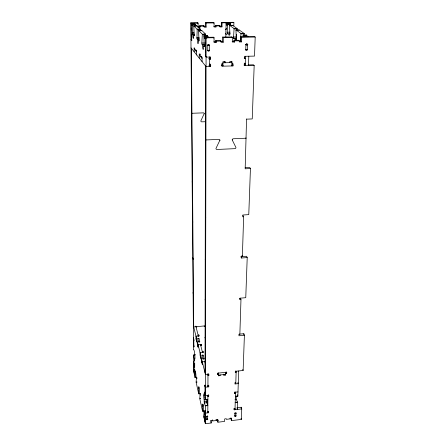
<?xml version="1.0" encoding="UTF-8"?>
<svg xmlns="http://www.w3.org/2000/svg" width="446" height="446" viewBox="0 0 446 446"><rect width="100%" height="100%" fill="white"/><g stroke="black" fill="none" stroke-linecap="round" stroke-linejoin="round"><path stroke-width="0.67" d="M199.986 393.679L198.693 393.818L198.364 387.039M198.598 30.473L201.715 30.428L205.539 34.069L202.311 34.175L198.598 30.473L198.988 40.909A3.808 0.53 88.6 0 1 198.927 39.293L197.394 39.315L196.942 38.824L199.384 38.796M203.75 26.526L203.75 25.706L199.607 25.757L199.613 26.771L200.042 27.173L200.042 26.158L199.607 25.757M203.75 25.706L204.201 26.102L204.196 27.122L206.113 27.095L206.119 23.025L205.662 22.634L205.656 26.693L206.113 27.095M206.604 399.583L206.71 402.643L207.803 405.459L205.322 405.737L204.257 402.922L204.145 399.872A3.005 0.34 84.3 0 1 203.699 395.663A3.005 0.34 84.3 0 1 204.151 395.334L204.19 393.077L205.366 399.789L207.869 399.538L205.333 399.633M203.883 35.987C212.157 37.352 203.822 33.801 203.883 35.987L204.251 46.629M196.937 38.813L197.177 29.386L200.254 29.347L200.26 29.062L196.786 25.74L193.815 25.779L194.177 35.797L193.715 35.346A3.646 0.474 88.5 0 1 193.257 38.423A3.646 0.474 88.5 0 1 192.75 34.303L192.338 33.857L194.094 33.835M205.4 418.978L204.943 419.028L204.814 417.194L205.428 417.127M204.948 415.137L204.82 413.291L205.433 413.225M205.411 412.645L204.954 412.701L204.825 410.855L205.439 410.783M204.987 393.846L204.998 385.534M205.021 372.823L205.539 65.924M236.993 407.728L241.225 407.243L241.738 408.932L241.358 419.43L231.34 420.617L231.407 418.108L229.796 418.298L229.785 418.928L226.289 419.34L226.3 418.71L224.689 418.905L224.639 421.409L217.904 422.206L217.943 419.697L216.321 419.892L216.31 420.517L212.792 420.935L212.798 420.305L211.17 420.494L211.153 423.009L205.322 423.7L205.361 405.877L207.842 405.592M205.372 399.822L205.762 217.369L205.299 216.159M207.702 37.208A2.341 0.357 88.9 0 1 207.685 36.879L207.518 35.953L204.235 36.003L204.396 36.934A2.341 0.346 88.8 0 0 204.725 38.796A2.341 0.346 88.8 0 0 205.054 37.576L205.205 36.957L206.119 37.849L205.762 217.369M207.63 415.856L207.602 419.597A0.714 0.53 -15.8 0 1 206.793 419.714L206.47 416.285M207.764 45.447L207.747 50.409A0.864 0.825 -76.3 0 0 208.572 51.251A0.864 0.825 -76.3 0 0 209.403 50.376L209.425 45.42A0.68 0.641 -77.7 0 0 209.174 44.901A0.992 0.942 -77.7 0 0 208.081 44.884L207.953 44.979A0.663 0.63 -77.9 0 0 207.764 45.447L207.63 45.314M207.435 405.096L207.457 399.649M208.879 45.648L208.879 44.868A0.675 0.641 -78.1 0 0 208.689 44.405M207.892 395.251L207.814 412.857L207.613 411.998M207.981 374.194L207.925 386.922L207.652 385.818M209.33 66.493L209.369 57.055M227.8 24.067L230.682 24.034L227.382 23.783L227.8 24.145L227.131 32.179C226.657 33.662 230.242 36.851 229.924 34.359L229.539 25.316L232.461 25.277L237.105 28.533L236.96 30.189M196.508 377.561L195.114 377.712L194.79 371.133M205.539 34.108L202.306 34.431L201.848 43.111L201.982 44.249L202.506 44.834A3.992 0.58 88.6 0 0 203.092 49.394A3.992 0.58 88.6 0 0 203.677 46.094L204.759 46.077M209.888 64.001L209.876 65.824L210.417 66.471L206.058 66.571L191.011 47.884M208.823 58.721L209.364 59.335L210.456 59.312L209.915 58.694L209.921 56.854M204.825 410.855L205.344 413.141L208.633 412.762L208.639 411.48L207.819 411.574M207.613 395.446L207.881 396.572L208.717 396.477L208.722 395.156L205.383 395.53L204.853 391.962L204.987 392.525M204.998 386.872L204.865 384.976L205.4 387.2L208.767 386.833L208.773 385.489L207.931 385.578M207.563 373.926L207.975 375.565L208.823 375.476L208.834 374.105L205.428 374.462L193.374 325.625M210.417 66.471L210.428 64.218L209.341 64.241M210.456 59.312L210.467 57.032L206.08 57.127L205.383 56.319L205.561 54.245M210.752 420.333L211.153 423.009M213.506 38.077L213.511 37.202L205.589 37.33L205.556 56.519L206.375 56.503M213.606 23.047L213.606 22.54L205.662 22.634M213.606 22.54L214.097 22.924L214.069 26.989L215.97 26.961L215.981 25.952L215.485 25.55L215.474 26.559L215.97 26.961M213.511 37.202L214.08 37.72L214.047 42.387L216.254 42.348L216.265 41.183L215.691 40.653L215.68 41.807L216.254 42.348M204.023 410.961L202.534 411.134L202.216 404.104L202.674 405.955L203.872 405.821M236.57 34.258L236.492 38.183L233.503 38.233L234.089 28.572L229.539 25.316M219.583 26.063L219.588 25.5L215.485 25.55M243.945 35.752L244.174 33.478L239.056 29.899L236.001 29.943L236.229 40.318M221.985 26.883L221.467 26.481L221.517 22.445L222.041 22.83L221.985 26.883L220.09 26.911L220.101 25.896L219.588 25.5M220.441 41.222L220.447 40.569L215.691 40.653M220.447 40.569L221.049 41.104L221.032 42.264L223.234 42.225L223.295 37.57L222.688 37.057L222.626 41.69L223.234 42.225M232.461 25.277L232.461 25.578L229.539 25.617M218.133 372.811L218.585 374.439L217.737 374.528L217.754 373.163L226.49 372.237L226.457 373.609L225.615 373.698M222.13 63.304L222.102 65.317L222.9 66.17L222.967 61.671L225.135 61.626L225.119 62.752L224.511 62.122L224.522 61.353M217.904 422.206L217.492 419.541M220.263 374.947L220.252 375.627L218.562 375.805L218.596 373.073M225.765 37.52L226.005 33.84L225.297 33.272M226.167 28.895L226.066 28.984A0.58 0.541 -77.1 0 0 225.893 29.391L225.827 33.695A0.753 0.702 -76.1 0 0 226.457 34.431M225.637 372.326L225.587 375.064L223.903 375.242L223.92 374.556M229.807 62.641L229.829 61.52L231.987 61.47L231.887 65.958M239.056 29.899L239.056 30.216L236.001 30.256M247.017 36.254L246.872 35.401L246.32 34.989L243.12 35.039L243.176 36.739M231.312 62.669L231.34 61.269M231.797 37.776L231.814 36.907L222.688 37.057M231.814 36.907L232.472 37.425L232.377 42.069L234.563 42.03L234.59 40.87L233.927 40.341L233.899 41.495L234.563 42.03M232.366 63.622L232.327 65.294L232.974 65.93L233.018 63.694L231.942 63.717M233.827 25.84L233.894 22.685L233.325 22.3L221.517 22.445M246.32 34.989L246.32 35.318L243.12 35.368M238.627 40.837L238.638 40.263L233.927 40.341M238.638 40.263L239.324 40.792L239.296 41.946L241.47 41.907L241.598 37.274L240.901 36.762L240.779 41.372L241.47 41.907M231.34 420.617L230.889 418.119M192.332 33.846L192.521 24.803L195.46 24.77L195.158 24.19L195.041 24.759M230.682 24.073L227.226 24.352A2.063 0.368 89.6 0 1 226.858 25.461A2.063 0.368 89.6 0 1 226.54 23.855L225.999 22.779L226.072 29.653L225.358 29.107M192.521 24.786L195.465 24.48M240.204 41.684L241.013 33.528L236.001 29.943M241.738 408.932L234.189 409.802L234.228 408.53L235.036 408.436M234.947 393.188L234.986 391.833L235.488 393.495L234.663 393.584L234.702 392.268L237.991 391.906M244.598 65.004L244.653 63.003M244.787 58.543L244.804 57.935L244.202 57.952M235.945 412.74L235.828 416.28A0.702 0.524 -18 0 1 235.031 416.397L234.769 412.985M235.527 392.179L235.003 409.712L234.59 408.296M236.151 371.217L235.772 383.889L235.265 382.25M245.573 56.285L245.294 65.64L244.324 64.754M246.242 44.182L246.12 44.288A0.663 0.613 -69.6 0 0 245.913 44.756L245.768 49.662A0.864 0.803 -68.4 0 0 246.554 50.504A0.864 0.803 -68.4 0 0 247.391 49.634L247.541 44.723A0.675 0.624 -69.6 0 0 247.313 44.215A0.992 0.92 -69.5 0 0 246.248 44.193M236.129 396.282L236.19 399.309L237.612 402.063L235.17 402.342M246.794 45.208L246.822 44.182A0.675 0.624 -69.8 0 0 246.772 43.909M235.6 370.966L236.112 372.583L235.276 372.672L235.315 371.306L243.131 370.481L244.402 335.253L238.95 335.777L238.995 334.316L239.859 334.232L240.974 299.651L240.082 299.729L240.132 298.179L245.763 297.694L247.218 257.576L246.61 256.255L240.807 256.69M247.218 257.576L241.398 258.017L241.448 256.35L242.373 256.283L243.644 216.728L243.031 215.535M237.846 396.143L235.349 396.265L237.857 396.176L238.666 370.955M243.644 216.728L242.691 216.789L242.747 215.011L248.773 214.626L250.44 168.532L245.172 168.805L246.56 118.881M248.494 65.562L248.796 56.218M195.46 24.77L195.404 26.08M241.175 408.564L241.225 407.243M243.806 334.857L243.845 333.725L239.089 334.177M248.154 64.921L253.44 64.793L254.175 65.428L252.241 118.937L246.772 119.149M240.901 36.762L254.449 36.544L255.201 37.057L254.515 56.096L244.497 56.307L244.43 58.565L245.506 58.543L244.804 57.935M197.177 29.386L193.815 25.779M205.534 34.387L205.455 35.702M200.187 30.713L200.254 29.347M195.577 371.189L194.869 371.217L195.197 372.683A2.704 0.284 84.7 0 1 195.56 372.254A2.704 0.284 84.7 0 1 195.95 376.045L196.391 378.537L196.117 382.049L196.959 381.96M230.554 25.623L230.671 24.324M198.414 387.039L198.799 388.717A2.821 0.307 84.5 0 1 199.195 388.366A2.821 0.307 84.5 0 1 199.613 392.324L200.081 394.966L199.763 398.484L200.494 398.406M244.152 33.796L240.996 33.84M227.226 24.352L227.41 23.789M230.097 24.313L230.287 23.755M204.658 412.65L204.051 412.656L203.688 416.163L204.441 416.079M204.078 417.579L204.675 417.562M247.926 36.812L248.115 36.271L248.678 36.639M244.703 36.789L244.893 36.321L245.428 36.689M194.607 360.608L194.607 358.512A2.698 0.29 84.9 0 0 194.969 357.987A2.698 0.29 84.9 0 0 194.573 354.219L194.456 351.331L193.609 349.363M205.701 121.702L201.754 121.853A0.909 0.875 -38.7 0 1 200.867 120.855L204.156 113.697M232.16 139.799L235.928 147.453A1.037 0.964 -37.2 0 1 234.903 148.652L216.99 149.477A1.043 0.976 -33.3 0 1 215.992 148.367L219.845 140.334M208.912 37.274C208.037 36.449 207.044 39.019 205.054 37.576M204.435 416.23L203.683 416.319L203.95 417.512L204.552 417.439M204.814 418.454L205.422 418.381M206.559 419.357L207.786 419.212M234.813 416.04L236.018 415.901M204.547 419.786L205.455 419.68M203.95 417.512L204.669 420.745L205.428 420.656M205.394 421.905L204.937 421.961L204.954 411.424L205.366 411.374M217.475 420.478L218.317 420.377M230.866 418.9L231.491 418.822M202.529 410.933L204.017 410.76M202.674 405.955A2.944 0.323 84.3 0 1 203.108 405.698A2.944 0.323 84.3 0 1 203.543 409.841L203.922 411.524L204.53 411.457M204.825 412.126L205.439 412.054M234.312 408.72L234.914 408.653M205.411 413.81L204.954 413.866L204.82 413.291M204.82 414.563L205.433 414.49M202.3 404.31L203.198 404.21M202.177 404.388L203.225 404.266M235.215 402.476L237.662 402.197L237.428 409.428L237.055 408.157M200.488 398.557L199.763 398.64L202.534 411.134M204.145 399.872L205.377 399.733A3.005 0.346 84.3 0 1 205.009 397.208M204.145 401.807L206.598 401.562M204.274 403.006L206.732 402.732M235.003 399.532L236.213 399.399M198.687 393.623L199.981 393.483M199.964 393.89L200.694 393.807M200.081 395.028L200.811 394.95M235.811 382.557L234.981 382.646L234.942 383.984L238.259 383.621L237.919 382.529M198.453 387.189L199.178 387.111M198.347 387.29L199.206 387.195M196.954 382.111L196.112 382.2L198.693 393.818M194.768 372.956L194.077 373.029L193.999 363.111L194.735 363.033M195.292 354.754L193.625 354.921L193.765 371.63L194.3 374.021L195.125 373.938M194.395 374.071L195.086 373.999M194.3 374.021L195.17 376.675M195.108 377.517L196.502 377.372M196.279 377.5L196.987 377.422M218.568 375.125L225.598 374.378M196.391 378.593L197.099 378.515M194.027 366.601L194.133 367.069L194.824 366.997M194.043 369.082L194.149 369.55L194.841 369.478M194.746 370.197L194.055 370.269L194.161 370.738L195.125 370.637M194.774 371.384L195.61 371.295M193.765 371.63L194.751 371.529M194.423 361.65L193.681 361.728L194.11 364.772L194.807 364.7M205.628 361.505L202.311 361.845L202.317 364.544L202.06 362.832M194.099 363.574L194.796 363.501M194.701 364.237L194.004 364.31L194.11 364.772M194.707 365.335L194.016 365.408L194.133 367.069M194.121 365.871L194.813 365.798M195.326 354.91L193.653 355.077L194.562 360.619M201.988 355.429L203.209 355.306L204.062 358.679A0.624 0.39 -0.4 0 1 203.543 359.125A0.624 0.39 -0.4 0 1 202.83 358.807L201.988 355.429A0.619 0.379 -0.5 0 1 202.501 354.988A0.619 0.379 -0.5 0 1 203.209 355.306M202.83 358.807L204.062 358.679M202.244 351.487L203.053 351.409L203.309 352.396L200.059 352.719L200.315 356.376L200.31 355.713M198.582 341.803L199.769 341.692L198.983 338.575A0.597 0.351 -0.7 0 0 198.308 338.285A0.597 0.351 -0.7 0 0 197.807 338.687L198.582 341.803A0.602 0.357 -0.7 0 0 199.267 342.099A0.602 0.357 -0.7 0 0 199.769 341.692M200.689 345.332L201.486 345.254L201.246 344.295L198.057 344.607L198.069 347.233L197.834 345.622M196.218 339.055L196.223 339.701L195.984 336.189L199.106 335.888L198.871 334.974L198.091 335.052L198.096 336.345M197.807 338.687L198.983 338.575M204.391 325.881L205.143 325.809M205.623 326.271L204.101 326.416L203.984 325.976L193.698 326.929L191.401 48.369M239.524 298.29L240.411 298.212L240.974 299.651M205.21 259.36L205.673 260.704M192.482 221.043L192.845 222.091M192.51 182.754L192.165 181.817M245.183 167.735L249.777 167.501L250.44 168.532M219.95 140.512A1.048 0.987 -36 0 0 218.953 139.381L205.907 139.949L205.416 139.007M232.271 139.977A1.048 0.976 -39 0 1 233.303 138.762L246.159 138.204L245.947 137.914M204.262 113.881A0.914 0.881 -42.8 0 0 203.376 112.866L191.936 113.278L191.563 112.559M224.511 62.122L225.386 62.105M222.944 62.802L231.959 62.596L231.106 61.76M222.939 63.929L221.852 63.951L221.824 66.198L232.974 65.93M245.361 63.404L244.291 63.432L244.224 65.662L254.175 65.428M231.574 65.094L233.18 65.055M208.795 65.852L210.796 65.802M221.233 65.556L223.312 65.506M244.191 65.016L245.512 64.982M208.962 58.716L209.915 58.694M199.245 58.114L199.234 53.849L199.546 54.222L200.784 54.195M202.016 44.299L204.569 44.254M202.506 44.834L204.14 44.834A3.992 0.585 88.7 0 0 204.151 46.245M207.379 44.851L208.7 44.823L209.419 45.564L207.764 45.592M246.259 44.148L247.552 44.121M247.898 44.299L246.822 44.321L247.541 44.868L245.913 44.895M196.797 37.609L199.228 37.57M233.33 37.018L236.313 36.973M206.119 37.849L214.08 37.72M223.295 37.57L232.472 37.425M241.598 37.274L255.201 37.057M235.605 39.231A3.769 0.725 89.6 0 1 235.611 38.685L236.609 38.668M191.652 39.616L190.938 39.627L191.462 40.235L191.317 38.077M192.048 40.068L191.334 40.079L191.195 23.209L198.108 23.12L198.124 27.2L200.042 27.173M216.265 41.183L221.049 41.104M234.59 40.87L239.324 40.792M213.89 41.84L215.68 41.807M220.982 41.718L222.626 41.69M232.132 41.523L233.899 41.495M239.29 41.4L240.779 41.372M201.848 43.011L204.402 42.967M192.204 32.697L193.949 32.669M227.131 32.179L229.985 32.14M227.298 33.338L230.153 33.294M241.013 33.528L244.174 33.478M192.75 34.303L194.239 34.303A3.64 0.479 88.5 0 0 194.239 35.334M193.715 35.346L194.701 35.329M243.12 35.039L243.605 35.385L246.822 35.334M204.396 36.934L208.527 36.912M243.639 35.424L243.8 36.304L248.171 36.282M193.82 26.085L196.797 26.046L196.786 25.74M200.042 26.158L204.201 26.102M215.981 25.952L220.101 25.896M197.818 26.793L199.613 26.771M203.989 26.715L205.656 26.693M213.818 26.582L215.474 26.559M219.694 26.504L221.467 26.481M197.182 29.085L200.26 29.062M234.089 28.572L237.105 28.533M234.078 28.873L237.088 28.834M198.604 30.791L201.72 30.746L201.715 30.445M193.575 349.257L190.799 22.818L197.684 22.735L198.108 23.12M206.119 23.025L214.097 22.924M222.041 22.83L233.894 22.685M191.473 23.482C198.264 22.768 191.758 26.041 190.799 22.818M226.378 23.053C229.935 21.67 230.788 24.998 226.54 23.855M191.607 24.29L191.908 25.935L192.209 24.229L195.17 24.195M236.157 40.324L233.503 38.233M228.843 22.746L229.233 23.019M246.822 44.182L247.541 44.723M245.517 44.449L245.919 44.756M229.311 33.773L229.283 33.745A3.607 0.658 89.5 0 0 229.277 34.27M235.611 38.685L236.558 39.426M219.577 26.509L220.09 26.911M246.945 49.277L247.391 49.634L245.506 49.45M194.094 23.17L194.384 23.448M207.145 35.596L207.518 35.953M197.701 26.793L198.124 27.2M192.237 24.235L192.527 24.513M203.872 35.647L204.235 36.003M208.879 44.868L209.425 45.42M191.234 27.97L191.25 30.005M205.578 42.755L205.573 45.068M209.196 50.158L209.403 50.376L207.613 50.264M198.916 40.96L198.459 40.463A3.808 0.524 88.6 0 1 197.94 43.647A3.808 0.524 88.6 0 1 197.394 39.315M203.677 46.094L204.184 46.646M191.284 34.219L191.301 36.232M205.567 49.863L205.561 52.154M194.172 48.781L196.736 51.892M199.239 54.919L202.083 58.359M241.977 255.402L242.373 256.283M241.002 257.136L241.398 258.017M239.708 298.77L240.082 299.729M243.845 333.725L244.402 335.253M242.769 369.411L243.131 370.481M234.334 392.474L234.663 393.584M241.018 418.287L241.358 419.43M226.64 372.036L226.797 372.577M225.977 371.981L226.457 373.609M225.269 373.977L225.587 375.064M234.367 408.932L234.451 409.216M235.895 415.549L236.018 415.973M233.866 408.675L234.189 409.802M223.591 374.155L223.903 375.242M234.691 415.611L234.808 416.118M218.261 374.718L218.562 375.805M217.436 373.441L217.737 374.528M208.41 373.832L208.823 375.476M195.827 326.071L198.325 335.966M200.449 344.373L202.495 352.479M204.798 361.594L205.394 363.953M208.354 385.166L208.767 386.833M216.026 419.368L216.31 420.517M195.995 338.135L198.069 346.581M200.064 354.715L202.317 363.869M208.31 394.794L208.717 396.477M193.475 337.483L193.915 340.515L193.809 340.069M212.519 419.781L212.792 420.935M193.848 345.36L193.965 347.055L193.542 345.249M208.366 411.619L208.633 412.762M207.685 418.783L207.786 419.29M206.459 419L206.559 419.435M204.814 417.194L204.943 417.768M194.891 376.703L195.114 377.712M204.669 420.745L205.322 423.7M203.922 411.524L204.051 412.656M237.551 394.732L237.807 395.987M194.149 369.55L194.161 370.738M193.798 338.815L193.859 346.598M196.753 326.65L196.753 327.286M194.963 49.74L194.673 48.374L194.685 49.4M196.636 340.755L196.641 341.407L196.407 339.824M194.45 49.116L194.161 47.761L194.188 51.831M197.684 22.735L197.69 23.499M198.871 334.974L198.877 336.273M196.753 55.014L196.441 50.493L196.446 51.535M196.207 51.245L195.911 49.857L195.917 50.894M197.639 344.83L197.639 345.483L197.405 343.883M200.115 55.984L199.802 54.529L199.808 55.605M200.761 357.558L200.767 358.222L200.516 356.549M199.546 54.222L199.546 55.293M202.083 61.637L202.083 57.266L201.759 56.876L201.759 57.969M201.492 57.646L201.168 56.168L201.168 57.255M201.848 361.974L201.848 362.643L201.598 360.948M201.246 344.295L201.246 345.611M203.053 351.409L203.053 352.736M204.937 395.976A3.005 0.346 84.3 0 1 204.937 395.156M243.834 36.784A2.319 0.474 89.9 0 1 243.8 36.304M225.921 34.002A0.747 0.702 -76.4 0 1 225.442 33.74M226.172 28.901A0.864 0.803 -77 0 1 226.551 28.761M246.638 49.3A0.859 0.797 -68.6 0 1 245.551 49.88M208.767 50.197A0.864 0.82 -76.6 0 1 207.585 50.543M207.797 416.575L206.565 416.72A0.624 0.468 -15.9 0 1 207.184 416.168A0.624 0.468 -15.9 0 1 207.797 416.575M236.101 413.269L234.891 413.414A0.619 0.463 -18 0 1 235.51 412.868A0.619 0.463 -18 0 1 236.101 413.269M205.093 337.432L205.511 338.988L205.093 337.432M205.16 299.69L205.589 301.15L205.16 299.69M193.107 292.754L193.436 293.992L193.107 292.754M193.151 259.104L192.8 257.955L193.151 259.104"/></g></svg>
